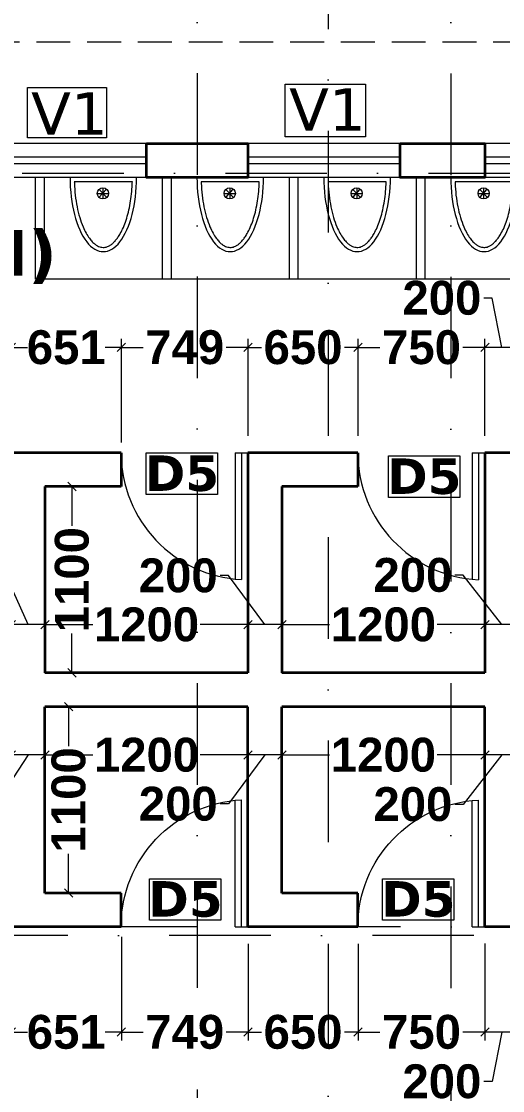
# Model space of a CAD drawing. Header units: millimetres. Extents: x -3092155 to 4513934, y -12317808 to 1850003.
# Drawn here: x -389373 to -386529, y -5569303 to -5562990 of the extents above; entities that cross this region are included whole.
import ezdxf

# ---------------------------------------------------------------- set-up
doc = ezdxf.new("R2010")
doc.units = ezdxf.units.MM
doc.header["$LTSCALE"] = 2
doc.header["$MEASUREMENT"] = 0
doc.header["$PDMODE"] = 34
doc.header["$PDSIZE"] = 500
doc.linetypes.add('DASHDOT', pattern=[1, 0.5, -0.25, 0, -0.25])
doc.linetypes.add('DASHED2', pattern=[0.375, 0.25, -0.125])
for name, color, linetype, lineweight in [('D DIM', 250, 'Continuous', 9), ('D5', 10, 'Continuous', 5), ('DIM', 27, 'Continuous', 5), ('DOOR', 27, 'Continuous', 5), ('DUCT', 37, 'Continuous', 35), ('FIXTURE', 252, 'Continuous', 0), ('glass', 5, 'Continuous', 15), ('GRID', 251, 'DASHDOT', 5), ('SILL', 74, 'Continuous', 9), ('TEXT', 7, 'Continuous', 13), ('v1', 162, 'Continuous', 5), ('VENTI', 162, 'Continuous', 5), ('WAll', 250, 'Continuous', 35)]:
    doc.layers.add(name, color=color, linetype=linetype, lineweight=lineweight)
doc.layers.add('DOT', color=7, linetype='DASHED2', lineweight=0, true_color=0x89067c)
doc.styles.add('COLOUMNN DIM', font='ARIALNB.TTF', dxfattribs={"height": 550})
doc.styles.add('INNER DIM', font='ARIALNB.TTF', dxfattribs={"height": 250})
doc.styles.add('int dim', font='arialbd.ttf', dxfattribs={"height": 200})
doc.styles.add('style2', font='verdana.ttf')
doc.dimstyles.new('external final', dxfattribs={"dimscale": 0, "dimtxt": 250, "dimasz": 100, "dimexe": 50, "dimexo": 50, "dimgap": 50, "dimtad": 0, "dimdec": 0, "dimzin": 0, "dimdsep": 46, "dimtxsty": 'INNER DIM', "dimblk": 'ARCHTICK', "dimcen": 100, "dimdle": 50, "dimclrd": 256, "dimclre": 256, "dimclrt": 256, "dimadec": 0, "dimazin": 0, "dimtfac": 1, "dimtdec": 0, "dimtix": 1, "dimtmove": 1, "dimatfit": 3, "dimfxl": 50, "dimfxlon": 1, "dimtolj": 1, "dimtzin": 0, "dimlwd": -1, "dimlwe": -1, "dimarcsym": 1})
doc.dimstyles.new('lamon', dxfattribs={"dimtxt": 200, "dimasz": 50, "dimexe": 50, "dimexo": 100, "dimgap": 25, "dimtad": 0, "dimdec": 0, "dimzin": 3, "dimdsep": 46, "dimtxsty": 'int dim', "dimblk": 'OBLIQUE', "dimcen": 90, "dimclrd": 256, "dimclre": 256, "dimclrt": 256, "dimadec": 0, "dimazin": 0, "dimtfac": 1, "dimtdec": 0, "dimtofl": 0, "dimtmove": 1, "dimatfit": 3, "dimfxl": 1, "dimfrac": 1, "dimtolj": 1, "dimtzin": 0, "dimlwd": -1, "dimlwe": -1, "dimarcsym": 1})

# ---------------------------------------------------------------- blocks, each defined once
blk = doc.blocks.new('uri')
at = {"layer": 'FIXTURE', "ltscale": 100}
for p, q in [((1256537.1, -5187074), (1256537.1, -5186680.5)), ((1256512.1, -5187048.7), (1256512.1, -5186705.8)), ((1256476, -5186874.5), (1256410, -5186874.5)), ((1256466.9, -5186851.8), (1256419.1, -5186897.2)), ((1256419.4, -5186851.5), (1256468.8, -5186895.1)), ((1256443, -5186841.5), (1256443, -5186907.5))]:
    blk.add_line(p, q, dxfattribs=at)
blk.add_circle((1256443, -5186874.5), 33, dxfattribs=at)
blk.add_ellipse((1256537.1, -5186877.2), major_axis=(438.1, 0), ratio=0.449067, start_param=1.570796, end_param=4.712389, dxfattribs=at)
blk.add_open_spline([(1256512.1, -5186705.8), (1256509.5, -5186705.9), (1256506.8, -5186706), (1256480, -5186706.9), (1256456, -5186708.7), (1256409.1, -5186714), (1256386.2, -5186717.6), (1256342.2, -5186726.3), (1256321.1, -5186731.6), (1256281.3, -5186743.5), (1256262.7, -5186750.2), (1256232.3, -5186763.1), (1256219.9, -5186769.1), (1256197.3, -5186781.7), (1256187, -5186788.2), (1256170.4, -5186800.5), (1256163.6, -5186806.1), (1256151.8, -5186817.5), (1256146.7, -5186823.2), (1256138.9, -5186833.5), (1256135.9, -5186838.1), (1256130.9, -5186847.2), (1256129, -5186851.7), (1256126.1, -5186860.5), (1256125.1, -5186864.8), (1256124, -5186873.4), (1256123.9, -5186877.6), (1256124.5, -5186886.2), (1256125.2, -5186890.5), (1256127.6, -5186899.2), (1256129.3, -5186903.6), (1256133.7, -5186912.7), (1256136.4, -5186917.3), (1256142.9, -5186926.6), (1256146.7, -5186931.3), (1256155.4, -5186940.7), (1256160.4, -5186945.4), (1256171.3, -5186954.7), (1256177.4, -5186959.3), (1256190.5, -5186968.4), (1256197.6, -5186972.9), (1256216.5, -5186983.7), (1256228.9, -5186989.8), (1256255.6, -5187001.5), (1256270, -5187006.9), (1256300.3, -5187016.9), (1256316.3, -5187021.5), (1256349.6, -5187029.7), (1256366.9, -5187033.3), (1256402.5, -5187039.4), (1256420.8, -5187041.9), (1256458.1, -5187045.9), (1256477, -5187047.3), (1256501.4, -5187048.3), (1256506.8, -5187048.5), (1256512.1, -5187048.7)], degree=3, knots=[1.629393, 1.629393, 1.629393, 1.629393, 1.648181, 1.648181, 1.818462, 1.818462, 1.988743, 1.988743, 2.159025, 2.159025, 2.329306, 2.329306, 2.461629, 2.461629, 2.593951, 2.593951, 2.703241, 2.703241, 2.812532, 2.812532, 2.903056, 2.903056, 2.993581, 2.993581, 3.084106, 3.084106, 3.17463, 3.17463, 3.265155, 3.265155, 3.35568, 3.35568, 3.446205, 3.446205, 3.536729, 3.536729, 3.627254, 3.627254, 3.717779, 3.717779, 3.808303, 3.808303, 3.942921, 3.942921, 4.077539, 4.077539, 4.212157, 4.212157, 4.346775, 4.346775, 4.481393, 4.481393, 4.616011, 4.616011, 4.653792, 4.653792, 4.653792, 4.653792], dxfattribs=at)
blk = doc.blocks.new('A$C782B46B9')
at = {"layer": 'DOOR', "ltscale": 100}
for p, q in [((998.8, 100), (3.8, 100)), ((998.8, 100), (998.8, 0)), ((998.8, 50), (0, 50))]:
    blk.add_line(p, q, dxfattribs=at)
blk.add_arc((998.8, 0), 1000, 90, 177.13402, dxfattribs=at)
blk = doc.blocks.new('_ArchTick')
at = {"color": 0, "linetype": 'ByBlock', "const_width": 0.15}
blk.add_lwpolyline([(-0.5, -0.5), (0.5, 0.5)], dxfattribs=at)
blk = doc.blocks.new('*D267')
at = {"layer": 'D DIM', "ltscale": 100, "transparency": 16777216}
for p, q in [((-389533.5, -5562662.4), (-389533.5, -5562562.4)), ((-388633.5, -5562662.4), (-388633.5, -5562562.4)), ((-389583.5, -5562612.4), (-389360.9, -5562612.4)), ((-388583.5, -5562612.4), (-388806.1, -5562612.4))]:
    blk.add_line(p, q, dxfattribs=at)
at = {"layer": 'Defpoints', "color": 0, "lineweight": 50, "ltscale": 100, "transparency": 16777216}
for p in [(-388633.5, -5562612.4), (-389533.5, -5563711.2), (-388633.5, -5563711.2)]:
    blk.add_point(p, dxfattribs=at)
at = {"layer": 'D DIM', "ltscale": 100, "transparency": 16777216, "xscale": 100, "yscale": 100, "zscale": 100, "rotation": 180}
blk.add_blockref('_ArchTick', (-389533.5, -5562612.4), dxfattribs=at)
at = {"layer": 'D DIM', "ltscale": 100, "transparency": 16777216, "xscale": 100, "yscale": 100, "zscale": 100}
blk.add_blockref('_ArchTick', (-388633.5, -5562612.4), dxfattribs=at)
at = {"layer": 'D DIM', "ltscale": 100, "transparency": 16777216, "insert": (-389083.5, -5562612.4), "char_height": 250, "attachment_point": 5, "style": 'INNER DIM'}
blk.add_mtext('\\A1;900', dxfattribs=at)
blk = doc.blocks.new('*D268')
at = {"layer": 'D DIM', "ltscale": 100, "transparency": 16777216}
for p, q in [((-388633.5, -5562662.4), (-388633.5, -5562562.4)), ((-388033.5, -5562662.4), (-388033.5, -5562562.4)), ((-388633.5, -5562612.4), (-388609.4, -5562612.4)), ((-388033.5, -5562612.4), (-388057.6, -5562612.4))]:
    blk.add_line(p, q, dxfattribs=at)
at = {"layer": 'Defpoints', "color": 0, "lineweight": 50, "ltscale": 100, "transparency": 16777216}
for p in [(-388033.5, -5562612.4), (-388633.5, -5563711.2), (-388033.5, -5563711.2)]:
    blk.add_point(p, dxfattribs=at)
at = {"layer": 'D DIM', "ltscale": 100, "transparency": 16777216, "insert": (-388333.5, -5562612.4), "char_height": 250, "attachment_point": 5, "style": 'INNER DIM'}
blk.add_mtext('\\A1;600', dxfattribs=at)
blk = doc.blocks.new('*D269')
at = {"layer": 'D DIM', "ltscale": 100, "transparency": 16777216}
for p, q in [((-388033.5, -5562662.4), (-388033.5, -5562562.4)), ((-387133.5, -5562662.4), (-387133.5, -5562562.4)), ((-388083.5, -5562612.4), (-387860.9, -5562612.4)), ((-387083.5, -5562612.4), (-387306.1, -5562612.4))]:
    blk.add_line(p, q, dxfattribs=at)
at = {"layer": 'Defpoints', "color": 0, "lineweight": 50, "ltscale": 100, "transparency": 16777216}
for p in [(-387133.5, -5562612.4), (-388033.5, -5563711.2), (-387133.5, -5563711.2)]:
    blk.add_point(p, dxfattribs=at)
at = {"layer": 'D DIM', "ltscale": 100, "transparency": 16777216, "xscale": 100, "yscale": 100, "zscale": 100, "rotation": 180}
blk.add_blockref('_ArchTick', (-388033.5, -5562612.4), dxfattribs=at)
at = {"layer": 'D DIM', "ltscale": 100, "transparency": 16777216, "xscale": 100, "yscale": 100, "zscale": 100}
blk.add_blockref('_ArchTick', (-387133.5, -5562612.4), dxfattribs=at)
at = {"layer": 'D DIM', "ltscale": 100, "transparency": 16777216, "insert": (-387583.5, -5562612.4), "char_height": 250, "attachment_point": 5, "style": 'INNER DIM'}
blk.add_mtext('\\A1;900', dxfattribs=at)
blk = doc.blocks.new('*D270')
at = {"layer": 'D DIM', "ltscale": 100, "transparency": 16777216}
for p, q in [((-387133.5, -5562662.4), (-387133.5, -5562562.4)), ((-386633.5, -5562662.4), (-386633.5, -5562562.4)), ((-387133.5, -5562612.4), (-386633.5, -5562612.4))]:
    blk.add_line(p, q, dxfattribs=at)
at = {"layer": 'Defpoints', "color": 0, "lineweight": 50, "ltscale": 100, "transparency": 16777216}
for p in [(-386633.5, -5562612.4), (-387133.5, -5563711.2), (-386633.5, -5563711.2)]:
    blk.add_point(p, dxfattribs=at)
at = {"layer": 'D DIM', "ltscale": 100, "transparency": 16777216, "insert": (-386883.5, -5562612.4), "char_height": 250, "attachment_point": 5, "style": 'INNER DIM'}
blk.add_mtext('\\A1;500', dxfattribs=at)
blk = doc.blocks.new('*D271')
at = {"layer": 'D DIM', "ltscale": 100, "transparency": 16777216}
for p, q in [((-386633.5, -5562662.4), (-386633.5, -5562562.4)), ((-385733.5, -5562662.4), (-385733.5, -5562562.4)), ((-386683.5, -5562612.4), (-386460.9, -5562612.4)), ((-385683.5, -5562612.4), (-385906.1, -5562612.4))]:
    blk.add_line(p, q, dxfattribs=at)
at = {"layer": 'Defpoints', "color": 0, "lineweight": 50, "ltscale": 100, "transparency": 16777216}
for p in [(-385733.5, -5562612.4), (-386633.5, -5563711.2), (-385733.5, -5563711.2)]:
    blk.add_point(p, dxfattribs=at)
at = {"layer": 'D DIM', "ltscale": 100, "transparency": 16777216, "xscale": 100, "yscale": 100, "zscale": 100, "rotation": 180}
blk.add_blockref('_ArchTick', (-386633.5, -5562612.4), dxfattribs=at)
at = {"layer": 'D DIM', "ltscale": 100, "transparency": 16777216, "xscale": 100, "yscale": 100, "zscale": 100}
blk.add_blockref('_ArchTick', (-385733.5, -5562612.4), dxfattribs=at)
at = {"layer": 'D DIM', "ltscale": 100, "transparency": 16777216, "insert": (-386183.5, -5562612.4), "char_height": 250, "attachment_point": 5, "style": 'INNER DIM'}
blk.add_mtext('\\A1;900', dxfattribs=at)
blk = doc.blocks.new('_Oblique')
at = {"color": 0, "linetype": 'ByBlock', "lineweight": -2}
blk.add_line((-0.5, -0.5), (0.5, 0.5), dxfattribs=at)
blk = doc.blocks.new('*D664')
at = {"layer": 'Defpoints', "color": 0, "lineweight": 50, "ltscale": 100, "transparency": 16777216}
for p in [(-386633.5, -5564914.7), (-386633.5, -5565537.4), (-386433.5, -5565537.4)]:
    blk.add_point(p, dxfattribs=at)
at = {"layer": 'DIM', "ltscale": 100, "transparency": 16777216}
for p, q in [((-386590.4, -5564623), (-386640.4, -5564623)), ((-386533.5, -5564914.7), (-386590.4, -5564623)), ((-386633.5, -5565437.4), (-386633.5, -5564864.7)), ((-386433.5, -5565437.4), (-386433.5, -5564864.7)), ((-386433.5, -5564914.7), (-386633.5, -5564914.7))]:
    blk.add_line(p, q, dxfattribs=at)
at = {"layer": 'DIM', "ltscale": 100, "transparency": 16777216, "xscale": 50, "yscale": 50, "zscale": 50, "rotation": 180}
blk.add_blockref('_Oblique', (-386633.5, -5564914.7), dxfattribs=at)
at = {"layer": 'DIM', "ltscale": 100, "transparency": 16777216, "xscale": 50, "yscale": 50, "zscale": 50}
blk.add_blockref('_Oblique', (-386433.5, -5564914.7), dxfattribs=at)
at = {"layer": 'DIM', "ltscale": 100, "transparency": 16777216, "insert": (-386888.1, -5564623), "char_height": 200, "attachment_point": 5, "style": 'int dim'}
blk.add_mtext('\\A1;200', dxfattribs=at)
blk = doc.blocks.new('*D665')
at = {"layer": 'Defpoints', "color": 0, "lineweight": 50, "ltscale": 100, "transparency": 16777216}
for p in [(-387383.5, -5564914.7), (-387383.5, -5565536.2), (-386633.5, -5565537.4)]:
    blk.add_point(p, dxfattribs=at)
at = {"layer": 'DIM', "ltscale": 100, "transparency": 16777216}
for p, q in [((-387383.5, -5565436.2), (-387383.5, -5564864.7)), ((-386633.5, -5565437.4), (-386633.5, -5564864.7)), ((-387383.5, -5564914.7), (-387253.8, -5564914.7)), ((-386633.5, -5564914.7), (-386763.3, -5564914.7))]:
    blk.add_line(p, q, dxfattribs=at)
at = {"layer": 'DIM', "ltscale": 100, "transparency": 16777216, "xscale": 50, "yscale": 50, "zscale": 50, "rotation": 180}
blk.add_blockref('_Oblique', (-387383.5, -5564914.7), dxfattribs=at)
at = {"layer": 'DIM', "ltscale": 100, "transparency": 16777216, "xscale": 50, "yscale": 50, "zscale": 50}
blk.add_blockref('_Oblique', (-386633.5, -5564914.7), dxfattribs=at)
at = {"layer": 'DIM', "ltscale": 100, "transparency": 16777216, "insert": (-387008.5, -5564914.7), "char_height": 200, "attachment_point": 5, "style": 'int dim'}
blk.add_mtext('\\A1;750', dxfattribs=at)
blk = doc.blocks.new('*D666')
at = {"layer": 'Defpoints', "color": 0, "lineweight": 50, "ltscale": 100, "transparency": 16777216}
for p in [(-388033.5, -5564914.7), (-388033.5, -5565536.2), (-387383.5, -5565536.2)]:
    blk.add_point(p, dxfattribs=at)
at = {"layer": 'DIM', "ltscale": 100, "transparency": 16777216}
for p, q in [((-388033.5, -5565436.2), (-388033.5, -5564864.7)), ((-387383.5, -5565436.2), (-387383.5, -5564864.7)), ((-388033.5, -5564914.7), (-387953.8, -5564914.7)), ((-387383.5, -5564914.7), (-387463.3, -5564914.7))]:
    blk.add_line(p, q, dxfattribs=at)
at = {"layer": 'DIM', "ltscale": 100, "transparency": 16777216, "xscale": 50, "yscale": 50, "zscale": 50, "rotation": 180}
blk.add_blockref('_Oblique', (-388033.5, -5564914.7), dxfattribs=at)
at = {"layer": 'DIM', "ltscale": 100, "transparency": 16777216, "xscale": 50, "yscale": 50, "zscale": 50}
blk.add_blockref('_Oblique', (-387383.5, -5564914.7), dxfattribs=at)
at = {"layer": 'DIM', "ltscale": 100, "transparency": 16777216, "insert": (-387708.5, -5564914.7), "char_height": 200, "attachment_point": 5, "style": 'int dim'}
blk.add_mtext('\\A1;650', dxfattribs=at)
blk = doc.blocks.new('*D667')
at = {"layer": 'Defpoints', "color": 0, "lineweight": 50, "ltscale": 100, "transparency": 16777216}
for p in [(-388782.4, -5564914.7), (-388033.5, -5565536.2), (-388782.4, -5565577)]:
    blk.add_point(p, dxfattribs=at)
at = {"layer": 'DIM', "ltscale": 100, "transparency": 16777216}
for p, q in [((-388782.4, -5565477), (-388782.4, -5564864.7)), ((-388033.5, -5565436.2), (-388033.5, -5564864.7)), ((-388782.4, -5564914.7), (-388653.6, -5564914.7)), ((-388033.5, -5564914.7), (-388162.3, -5564914.7))]:
    blk.add_line(p, q, dxfattribs=at)
at = {"layer": 'DIM', "ltscale": 100, "transparency": 16777216, "xscale": 50, "yscale": 50, "zscale": 50, "rotation": 180}
blk.add_blockref('_Oblique', (-388782.4, -5564914.7), dxfattribs=at)
at = {"layer": 'DIM', "ltscale": 100, "transparency": 16777216, "xscale": 50, "yscale": 50, "zscale": 50}
blk.add_blockref('_Oblique', (-388033.5, -5564914.7), dxfattribs=at)
at = {"layer": 'DIM', "ltscale": 100, "transparency": 16777216, "insert": (-388408, -5564914.7), "char_height": 200, "attachment_point": 5, "style": 'int dim'}
blk.add_mtext('\\A1;749', dxfattribs=at)
blk = doc.blocks.new('*D668')
at = {"layer": 'Defpoints', "color": 0, "lineweight": 50, "ltscale": 100, "transparency": 16777216}
for p in [(-389433.5, -5564914.7), (-389433.5, -5565536.2), (-388782.4, -5565577)]:
    blk.add_point(p, dxfattribs=at)
at = {"layer": 'DIM', "ltscale": 100, "transparency": 16777216}
for p, q in [((-389433.5, -5565436.2), (-389433.5, -5564864.7)), ((-388782.4, -5565477), (-388782.4, -5564864.7)), ((-389433.5, -5564914.7), (-389337.4, -5564914.7)), ((-388782.4, -5564914.7), (-388878.5, -5564914.7))]:
    blk.add_line(p, q, dxfattribs=at)
at = {"layer": 'DIM', "ltscale": 100, "transparency": 16777216, "xscale": 50, "yscale": 50, "zscale": 50, "rotation": 180}
blk.add_blockref('_Oblique', (-389433.5, -5564914.7), dxfattribs=at)
at = {"layer": 'DIM', "ltscale": 100, "transparency": 16777216, "xscale": 50, "yscale": 50, "zscale": 50}
blk.add_blockref('_Oblique', (-388782.4, -5564914.7), dxfattribs=at)
at = {"layer": 'DIM', "ltscale": 100, "transparency": 16777216, "insert": (-389108, -5564914.7), "char_height": 200, "attachment_point": 5, "style": 'int dim'}
blk.add_mtext('\\A1;651', dxfattribs=at)
blk = doc.blocks.new('*D677')
at = {"layer": 'Defpoints', "color": 0, "lineweight": 50, "ltscale": 100, "transparency": 16777216}
for p in [(-386633.5, -5566551.1), (-386633.5, -5566836.2), (-386433.5, -5566836.2)]:
    blk.add_point(p, dxfattribs=at)
at = {"layer": 'DIM', "ltscale": 100, "transparency": 16777216}
for p, q in [((-386761.8, -5566259.3), (-386811.8, -5566259.3)), ((-386533.5, -5566551.1), (-386761.8, -5566259.3)), ((-386633.5, -5566736.2), (-386633.5, -5566501.1)), ((-386433.5, -5566736.2), (-386433.5, -5566501.1)), ((-386433.5, -5566551.1), (-386633.5, -5566551.1))]:
    blk.add_line(p, q, dxfattribs=at)
at = {"layer": 'DIM', "ltscale": 100, "transparency": 16777216, "xscale": 50, "yscale": 50, "zscale": 50, "rotation": 180}
blk.add_blockref('_Oblique', (-386633.5, -5566551.1), dxfattribs=at)
at = {"layer": 'DIM', "ltscale": 100, "transparency": 16777216, "xscale": 50, "yscale": 50, "zscale": 50}
blk.add_blockref('_Oblique', (-386433.5, -5566551.1), dxfattribs=at)
at = {"layer": 'DIM', "ltscale": 100, "transparency": 16777216, "insert": (-387059.5, -5566259.3), "char_height": 200, "attachment_point": 5, "style": 'int dim'}
blk.add_mtext('\\A1;200', dxfattribs=at)
blk = doc.blocks.new('*D678')
at = {"layer": 'Defpoints', "color": 0, "lineweight": 50, "ltscale": 100, "transparency": 16777216}
for p in [(-387833.5, -5566551.1), (-387833.5, -5566836.2), (-386633.5, -5566836.2)]:
    blk.add_point(p, dxfattribs=at)
at = {"layer": 'DIM', "ltscale": 100, "transparency": 16777216}
for p, q in [((-387833.5, -5566736.2), (-387833.5, -5566501.1)), ((-386633.5, -5566736.2), (-386633.5, -5566501.1)), ((-387833.5, -5566551.1), (-387551.4, -5566551.1)), ((-386633.5, -5566551.1), (-386915.7, -5566551.1))]:
    blk.add_line(p, q, dxfattribs=at)
at = {"layer": 'DIM', "ltscale": 100, "transparency": 16777216, "xscale": 50, "yscale": 50, "zscale": 50, "rotation": 180}
blk.add_blockref('_Oblique', (-387833.5, -5566551.1), dxfattribs=at)
at = {"layer": 'DIM', "ltscale": 100, "transparency": 16777216, "xscale": 50, "yscale": 50, "zscale": 50}
blk.add_blockref('_Oblique', (-386633.5, -5566551.1), dxfattribs=at)
at = {"layer": 'DIM', "ltscale": 100, "transparency": 16777216, "insert": (-387233.5, -5566551.1), "char_height": 200, "attachment_point": 5, "style": 'int dim'}
blk.add_mtext('\\A1;1200', dxfattribs=at)
blk = doc.blocks.new('*D679')
at = {"layer": 'Defpoints', "color": 0, "lineweight": 50, "ltscale": 100, "transparency": 16777216}
for p in [(-388033.5, -5566551.1), (-388033.5, -5566836.2), (-387833.5, -5566836.2)]:
    blk.add_point(p, dxfattribs=at)
at = {"layer": 'DIM', "ltscale": 100, "transparency": 16777216}
for p, q in [((-388148.4, -5566261.8), (-388198.4, -5566261.8)), ((-387933.5, -5566551.1), (-388148.4, -5566261.8)), ((-388033.5, -5566736.2), (-388033.5, -5566501.1)), ((-387833.5, -5566736.2), (-387833.5, -5566501.1)), ((-387833.5, -5566551.1), (-388033.5, -5566551.1))]:
    blk.add_line(p, q, dxfattribs=at)
at = {"layer": 'DIM', "ltscale": 100, "transparency": 16777216, "xscale": 50, "yscale": 50, "zscale": 50, "rotation": 180}
blk.add_blockref('_Oblique', (-388033.5, -5566551.1), dxfattribs=at)
at = {"layer": 'DIM', "ltscale": 100, "transparency": 16777216, "xscale": 50, "yscale": 50, "zscale": 50}
blk.add_blockref('_Oblique', (-387833.5, -5566551.1), dxfattribs=at)
at = {"layer": 'DIM', "ltscale": 100, "transparency": 16777216, "insert": (-388446.1, -5566261.8), "char_height": 200, "attachment_point": 5, "style": 'int dim'}
blk.add_mtext('\\A1;200', dxfattribs=at)
blk = doc.blocks.new('*D680')
at = {"layer": 'Defpoints', "color": 0, "lineweight": 50, "ltscale": 100, "transparency": 16777216}
for p in [(-389233.5, -5566551.1), (-389233.5, -5566836.2), (-388033.5, -5566836.2)]:
    blk.add_point(p, dxfattribs=at)
at = {"layer": 'DIM', "ltscale": 100, "transparency": 16777216}
for p, q in [((-389233.5, -5566736.2), (-389233.5, -5566501.1)), ((-388033.5, -5566736.2), (-388033.5, -5566501.1)), ((-389233.5, -5566551.1), (-388951.4, -5566551.1)), ((-388033.5, -5566551.1), (-388315.7, -5566551.1))]:
    blk.add_line(p, q, dxfattribs=at)
at = {"layer": 'DIM', "ltscale": 100, "transparency": 16777216, "xscale": 50, "yscale": 50, "zscale": 50, "rotation": 180}
blk.add_blockref('_Oblique', (-389233.5, -5566551.1), dxfattribs=at)
at = {"layer": 'DIM', "ltscale": 100, "transparency": 16777216, "xscale": 50, "yscale": 50, "zscale": 50}
blk.add_blockref('_Oblique', (-388033.5, -5566551.1), dxfattribs=at)
at = {"layer": 'DIM', "ltscale": 100, "transparency": 16777216, "insert": (-388633.5, -5566551.1), "char_height": 200, "attachment_point": 5, "style": 'int dim'}
blk.add_mtext('\\A1;1200', dxfattribs=at)
blk = doc.blocks.new('*D681')
at = {"layer": 'Defpoints', "color": 0, "lineweight": 50, "ltscale": 100, "transparency": 16777216}
for p in [(-389433.5, -5566551.1), (-389433.5, -5566836.2), (-389233.5, -5566836.2)]:
    blk.add_point(p, dxfattribs=at)
at = {"layer": 'DIM', "ltscale": 100, "transparency": 16777216}
for p, q in [((-389480.3, -5566222.6), (-389530.3, -5566222.6)), ((-389333.5, -5566551.1), (-389480.3, -5566222.6)), ((-389433.5, -5566736.2), (-389433.5, -5566501.1)), ((-389233.5, -5566736.2), (-389233.5, -5566501.1)), ((-389233.5, -5566551.1), (-389433.5, -5566551.1))]:
    blk.add_line(p, q, dxfattribs=at)
at = {"layer": 'DIM', "ltscale": 100, "transparency": 16777216, "xscale": 50, "yscale": 50, "zscale": 50, "rotation": 180}
blk.add_blockref('_Oblique', (-389433.5, -5566551.1), dxfattribs=at)
at = {"layer": 'DIM', "ltscale": 100, "transparency": 16777216, "xscale": 50, "yscale": 50, "zscale": 50}
blk.add_blockref('_Oblique', (-389233.5, -5566551.1), dxfattribs=at)
at = {"layer": 'DIM', "ltscale": 100, "transparency": 16777216, "insert": (-389778, -5566222.6), "char_height": 200, "attachment_point": 5, "style": 'int dim'}
blk.add_mtext('\\A1;200', dxfattribs=at)
blk = doc.blocks.new('*D696')
at = {"layer": 'Defpoints', "color": 0, "lineweight": 50, "ltscale": 100, "transparency": 16777216}
for p in [(-386633.5, -5568334.5), (-386433.5, -5568334.5), (-386633.5, -5568957.1)]:
    blk.add_point(p, dxfattribs=at)
at = {"layer": 'DIM', "ltscale": 100, "transparency": 16777216}
for p, q in [((-386633.5, -5568434.5), (-386633.5, -5569007.1)), ((-386433.5, -5568434.5), (-386433.5, -5569007.1)), ((-386433.5, -5568957.1), (-386633.5, -5568957.1)), ((-386533.5, -5568957.1), (-386590.4, -5569248.9)), ((-386590.4, -5569248.9), (-386640.4, -5569248.9))]:
    blk.add_line(p, q, dxfattribs=at)
at = {"layer": 'DIM', "ltscale": 100, "transparency": 16777216, "xscale": 50, "yscale": 50, "zscale": 50}
for p, rotation in [((-386633.5, -5568957.1), 180.0000006403302), ((-386433.5, -5568957.1), 6.403302688e-07)]:
    blk.add_blockref('_Oblique', p, dxfattribs=dict(at, rotation=rotation))
at = {"layer": 'DIM', "ltscale": 100, "transparency": 16777216, "insert": (-386888.1, -5569248.9), "char_height": 200, "attachment_point": 5, "rotation": 0, "style": 'int dim'}
blk.add_mtext('\\A1;200', dxfattribs=at)
blk = doc.blocks.new('*D697')
at = {"layer": 'Defpoints', "color": 0, "lineweight": 50, "ltscale": 100, "transparency": 16777216}
for p in [(-387383.5, -5568335.7), (-386633.5, -5568334.5), (-387383.5, -5568957.1)]:
    blk.add_point(p, dxfattribs=at)
at = {"layer": 'DIM', "ltscale": 100, "transparency": 16777216}
for p, q in [((-387383.5, -5568435.7), (-387383.5, -5569007.1)), ((-386633.5, -5568434.5), (-386633.5, -5569007.1)), ((-387383.5, -5568957.1), (-387253.8, -5568957.1)), ((-386633.5, -5568957.1), (-386763.3, -5568957.1))]:
    blk.add_line(p, q, dxfattribs=at)
at = {"layer": 'DIM', "ltscale": 100, "transparency": 16777216, "xscale": 50, "yscale": 50, "zscale": 50}
for p, rotation in [((-387383.5, -5568957.1), 180.0000006403302), ((-386633.5, -5568957.1), 6.403302688e-07)]:
    blk.add_blockref('_Oblique', p, dxfattribs=dict(at, rotation=rotation))
at = {"layer": 'DIM', "ltscale": 100, "transparency": 16777216, "insert": (-387008.5, -5568957.1), "char_height": 200, "attachment_point": 5, "rotation": 0, "style": 'int dim'}
blk.add_mtext('\\A1;750', dxfattribs=at)
blk = doc.blocks.new('*D698')
at = {"layer": 'Defpoints', "color": 0, "lineweight": 50, "ltscale": 100, "transparency": 16777216}
for p in [(-388033.5, -5568335.7), (-387383.5, -5568335.7), (-388033.5, -5568957.1)]:
    blk.add_point(p, dxfattribs=at)
at = {"layer": 'DIM', "ltscale": 100, "transparency": 16777216}
for p, q in [((-388033.5, -5568435.7), (-388033.5, -5569007.1)), ((-387383.5, -5568435.7), (-387383.5, -5569007.1)), ((-388033.5, -5568957.1), (-387953.8, -5568957.1)), ((-387383.5, -5568957.1), (-387463.3, -5568957.1))]:
    blk.add_line(p, q, dxfattribs=at)
at = {"layer": 'DIM', "ltscale": 100, "transparency": 16777216, "xscale": 50, "yscale": 50, "zscale": 50}
for p, rotation in [((-388033.5, -5568957.1), 180.0000006403302), ((-387383.5, -5568957.1), 6.403302688e-07)]:
    blk.add_blockref('_Oblique', p, dxfattribs=dict(at, rotation=rotation))
at = {"layer": 'DIM', "ltscale": 100, "transparency": 16777216, "insert": (-387708.5, -5568957.1), "char_height": 200, "attachment_point": 5, "rotation": 0, "style": 'int dim'}
blk.add_mtext('\\A1;650', dxfattribs=at)
blk = doc.blocks.new('*D699')
at = {"layer": 'Defpoints', "color": 0, "lineweight": 50, "ltscale": 100, "transparency": 16777216}
for p in [(-388782.4, -5568294.8), (-388033.5, -5568335.7), (-388782.4, -5568957.1)]:
    blk.add_point(p, dxfattribs=at)
at = {"layer": 'DIM', "ltscale": 100, "transparency": 16777216}
for p, q in [((-388782.4, -5568394.8), (-388782.4, -5569007.1)), ((-388033.5, -5568435.7), (-388033.5, -5569007.1)), ((-388782.4, -5568957.1), (-388653.6, -5568957.1)), ((-388033.5, -5568957.1), (-388162.3, -5568957.1))]:
    blk.add_line(p, q, dxfattribs=at)
at = {"layer": 'DIM', "ltscale": 100, "transparency": 16777216, "xscale": 50, "yscale": 50, "zscale": 50}
for p, rotation in [((-388782.4, -5568957.1), 180.0000006403302), ((-388033.5, -5568957.1), 6.403302688e-07)]:
    blk.add_blockref('_Oblique', p, dxfattribs=dict(at, rotation=rotation))
at = {"layer": 'DIM', "ltscale": 100, "transparency": 16777216, "insert": (-388408, -5568957.1), "char_height": 200, "attachment_point": 5, "rotation": 0, "style": 'int dim'}
blk.add_mtext('\\A1;749', dxfattribs=at)
blk = doc.blocks.new('*D700')
at = {"layer": 'Defpoints', "color": 0, "lineweight": 50, "ltscale": 100, "transparency": 16777216}
for p in [(-388782.4, -5568294.8), (-389433.5, -5568335.7), (-389433.5, -5568957.1)]:
    blk.add_point(p, dxfattribs=at)
at = {"layer": 'DIM', "ltscale": 100, "transparency": 16777216}
for p, q in [((-389433.5, -5568435.7), (-389433.5, -5569007.1)), ((-388782.4, -5568394.8), (-388782.4, -5569007.1)), ((-389433.5, -5568957.1), (-389337.4, -5568957.1)), ((-388782.4, -5568957.1), (-388878.5, -5568957.1))]:
    blk.add_line(p, q, dxfattribs=at)
at = {"layer": 'DIM', "ltscale": 100, "transparency": 16777216, "xscale": 50, "yscale": 50, "zscale": 50}
for p, rotation in [((-389433.5, -5568957.1), 180.0000006403302), ((-388782.4, -5568957.1), 6.403302688e-07)]:
    blk.add_blockref('_Oblique', p, dxfattribs=dict(at, rotation=rotation))
at = {"layer": 'DIM', "ltscale": 100, "transparency": 16777216, "insert": (-389108, -5568957.1), "char_height": 200, "attachment_point": 5, "rotation": 0, "style": 'int dim'}
blk.add_mtext('\\A1;651', dxfattribs=at)
blk = doc.blocks.new('*D707')
at = {"layer": 'Defpoints', "color": 0, "lineweight": 50, "ltscale": 100, "transparency": 16777216}
for p in [(-386633.5, -5567035.7), (-386433.5, -5567035.7), (-386633.5, -5567320.8)]:
    blk.add_point(p, dxfattribs=at)
at = {"layer": 'DIM', "ltscale": 100, "transparency": 16777216}
for p, q in [((-386633.5, -5567135.7), (-386633.5, -5567370.8)), ((-386433.5, -5567135.7), (-386433.5, -5567370.8)), ((-386533.5, -5567320.8), (-386761.8, -5567612.5)), ((-386433.5, -5567320.8), (-386633.5, -5567320.8)), ((-386761.8, -5567612.5), (-386811.8, -5567612.5))]:
    blk.add_line(p, q, dxfattribs=at)
at = {"layer": 'DIM', "ltscale": 100, "transparency": 16777216, "xscale": 50, "yscale": 50, "zscale": 50}
for p, rotation in [((-386633.5, -5567320.8), 180.0000006403302), ((-386433.5, -5567320.8), 6.403302688e-07)]:
    blk.add_blockref('_Oblique', p, dxfattribs=dict(at, rotation=rotation))
at = {"layer": 'DIM', "ltscale": 100, "transparency": 16777216, "insert": (-387059.5, -5567612.5), "char_height": 200, "attachment_point": 5, "rotation": 0, "style": 'int dim'}
blk.add_mtext('\\A1;200', dxfattribs=at)
blk = doc.blocks.new('*D708')
at = {"layer": 'Defpoints', "color": 0, "lineweight": 50, "ltscale": 100, "transparency": 16777216}
for p in [(-387833.5, -5567035.7), (-386633.5, -5567035.7), (-387833.5, -5567320.8)]:
    blk.add_point(p, dxfattribs=at)
at = {"layer": 'DIM', "ltscale": 100, "transparency": 16777216}
for p, q in [((-387833.5, -5567135.7), (-387833.5, -5567370.8)), ((-386633.5, -5567135.7), (-386633.5, -5567370.8)), ((-387833.5, -5567320.8), (-387551.4, -5567320.8)), ((-386633.5, -5567320.8), (-386915.7, -5567320.8))]:
    blk.add_line(p, q, dxfattribs=at)
at = {"layer": 'DIM', "ltscale": 100, "transparency": 16777216, "xscale": 50, "yscale": 50, "zscale": 50}
for p, rotation in [((-387833.5, -5567320.8), 180.0000006403302), ((-386633.5, -5567320.8), 6.403302688e-07)]:
    blk.add_blockref('_Oblique', p, dxfattribs=dict(at, rotation=rotation))
at = {"layer": 'DIM', "ltscale": 100, "transparency": 16777216, "insert": (-387233.5, -5567320.8), "char_height": 200, "attachment_point": 5, "rotation": 0, "style": 'int dim'}
blk.add_mtext('\\A1;1200', dxfattribs=at)
blk = doc.blocks.new('*D709')
at = {"layer": 'Defpoints', "color": 0, "lineweight": 50, "ltscale": 100, "transparency": 16777216}
for p in [(-388033.5, -5567035.7), (-387833.5, -5567035.7), (-388033.5, -5567320.8)]:
    blk.add_point(p, dxfattribs=at)
at = {"layer": 'DIM', "ltscale": 100, "transparency": 16777216}
for p, q in [((-388033.5, -5567135.7), (-388033.5, -5567370.8)), ((-387833.5, -5567135.7), (-387833.5, -5567370.8)), ((-387933.5, -5567320.8), (-388148.4, -5567610.1)), ((-387833.5, -5567320.8), (-388033.5, -5567320.8)), ((-388148.4, -5567610.1), (-388198.4, -5567610.1))]:
    blk.add_line(p, q, dxfattribs=at)
at = {"layer": 'DIM', "ltscale": 100, "transparency": 16777216, "xscale": 50, "yscale": 50, "zscale": 50}
for p, rotation in [((-388033.5, -5567320.8), 180.0000006403302), ((-387833.5, -5567320.8), 6.403302688e-07)]:
    blk.add_blockref('_Oblique', p, dxfattribs=dict(at, rotation=rotation))
at = {"layer": 'DIM', "ltscale": 100, "transparency": 16777216, "insert": (-388446.1, -5567610.1), "char_height": 200, "attachment_point": 5, "rotation": 0, "style": 'int dim'}
blk.add_mtext('\\A1;200', dxfattribs=at)
blk = doc.blocks.new('*D710')
at = {"layer": 'Defpoints', "color": 0, "lineweight": 50, "ltscale": 100, "transparency": 16777216}
for p in [(-389233.5, -5567035.7), (-388033.5, -5567035.7), (-389233.5, -5567320.8)]:
    blk.add_point(p, dxfattribs=at)
at = {"layer": 'DIM', "ltscale": 100, "transparency": 16777216}
for p, q in [((-389233.5, -5567135.7), (-389233.5, -5567370.8)), ((-388033.5, -5567135.7), (-388033.5, -5567370.8)), ((-389233.5, -5567320.8), (-388951.4, -5567320.8)), ((-388033.5, -5567320.8), (-388315.7, -5567320.8))]:
    blk.add_line(p, q, dxfattribs=at)
at = {"layer": 'DIM', "ltscale": 100, "transparency": 16777216, "xscale": 50, "yscale": 50, "zscale": 50}
for p, rotation in [((-389233.5, -5567320.8), 180.0000006403302), ((-388033.5, -5567320.8), 6.403302688e-07)]:
    blk.add_blockref('_Oblique', p, dxfattribs=dict(at, rotation=rotation))
at = {"layer": 'DIM', "ltscale": 100, "transparency": 16777216, "insert": (-388633.5, -5567320.8), "char_height": 200, "attachment_point": 5, "rotation": 0, "style": 'int dim'}
blk.add_mtext('\\A1;1200', dxfattribs=at)
blk = doc.blocks.new('*D711')
at = {"layer": 'Defpoints', "color": 0, "lineweight": 50, "ltscale": 100, "transparency": 16777216}
for p in [(-389433.5, -5567035.7), (-389233.5, -5567035.7), (-389433.5, -5567320.8)]:
    blk.add_point(p, dxfattribs=at)
at = {"layer": 'DIM', "ltscale": 100, "transparency": 16777216}
for p, q in [((-389433.5, -5567135.7), (-389433.5, -5567370.8)), ((-389233.5, -5567135.7), (-389233.5, -5567370.8)), ((-389333.5, -5567320.8), (-389480.3, -5567547.1)), ((-389233.5, -5567320.8), (-389433.5, -5567320.8)), ((-389480.3, -5567547.1), (-389530.3, -5567547.1))]:
    blk.add_line(p, q, dxfattribs=at)
at = {"layer": 'DIM', "ltscale": 100, "transparency": 16777216, "xscale": 50, "yscale": 50, "zscale": 50}
for p, rotation in [((-389433.5, -5567320.8), 180.0000006403302), ((-389233.5, -5567320.8), 6.403302688e-07)]:
    blk.add_blockref('_Oblique', p, dxfattribs=dict(at, rotation=rotation))
at = {"layer": 'DIM', "ltscale": 100, "transparency": 16777216, "insert": (-389778, -5567547.1), "char_height": 200, "attachment_point": 5, "rotation": 0, "style": 'int dim'}
blk.add_mtext('\\A1;200', dxfattribs=at)
blk = doc.blocks.new('*D717')
at = {"layer": 'Defpoints', "color": 0, "lineweight": 50, "ltscale": 100, "transparency": 16777216}
for p in [(-389233.5, -5567036.2), (-389093.9, -5567036.2), (-389233.5, -5568136.2)]:
    blk.add_point(p, dxfattribs=at)
at = {"layer": 'DIM', "ltscale": 100, "transparency": 16777216}
for p, q in [((-389133.5, -5567036.2), (-389043.9, -5567036.2)), ((-389093.9, -5567036.2), (-389093.9, -5567268.4)), ((-389093.9, -5568136.2), (-389093.9, -5567904)), ((-389133.5, -5568136.2), (-389043.9, -5568136.2))]:
    blk.add_line(p, q, dxfattribs=at)
at = {"layer": 'DIM', "ltscale": 100, "transparency": 16777216, "xscale": 50, "yscale": 50, "zscale": 50}
for p, rotation in [((-389093.9, -5567036.2), 90), ((-389093.9, -5568136.2), 270)]:
    blk.add_blockref('_Oblique', p, dxfattribs=dict(at, rotation=rotation))
at = {"layer": 'DIM', "ltscale": 100, "transparency": 16777216, "insert": (-389093.9, -5567586.2), "char_height": 200, "attachment_point": 5, "rotation": 90, "style": 'int dim'}
blk.add_mtext('\\A1;1100', dxfattribs=at)
blk = doc.blocks.new('*D718')
at = {"layer": 'Defpoints', "color": 0, "lineweight": 50, "ltscale": 100, "transparency": 16777216}
for p in [(-389233.5, -5565736.2), (-389233.5, -5566836.2), (-389074, -5566836.2)]:
    blk.add_point(p, dxfattribs=at)
at = {"layer": 'DIM', "ltscale": 100, "transparency": 16777216}
for p, q in [((-389133.5, -5565736.2), (-389024, -5565736.2)), ((-389074, -5565736.2), (-389074, -5565968.4)), ((-389074, -5566836.2), (-389074, -5566604)), ((-389133.5, -5566836.2), (-389024, -5566836.2))]:
    blk.add_line(p, q, dxfattribs=at)
at = {"layer": 'DIM', "ltscale": 100, "transparency": 16777216, "xscale": 50, "yscale": 50, "zscale": 50}
for p, rotation in [((-389074, -5565736.2), 90), ((-389074, -5566836.2), 270)]:
    blk.add_blockref('_Oblique', p, dxfattribs=dict(at, rotation=rotation))
at = {"layer": 'DIM', "ltscale": 100, "transparency": 16777216, "insert": (-389074, -5566286.2), "char_height": 200, "attachment_point": 5, "rotation": 90, "style": 'int dim'}
blk.add_mtext('\\A1;1100', dxfattribs=at)
blk = doc.blocks.new('*D1043')
at = {"layer": 'D DIM', "ltscale": 100, "transparency": 16777216}
for p, q in [((-371354.6, -5563886.2), (-371254.6, -5563886.2)), ((-371304.6, -5563836.2), (-371304.6, -5565380.5)), ((-371304.6, -5568385.5), (-371304.6, -5566841.2)), ((-371254.6, -5568335.5), (-371354.6, -5568335.5))]:
    blk.add_line(p, q, dxfattribs=at)
at = {"layer": 'Defpoints', "color": 0, "lineweight": 50, "ltscale": 100, "transparency": 16777216}
for p in [(-456692.5, -5563886.2), (-371304.6, -5563886.2), (-369359.9, -5568335.5)]:
    blk.add_point(p, dxfattribs=at)
at = {"layer": 'D DIM', "ltscale": 100, "transparency": 16777216, "xscale": 100, "yscale": 100, "zscale": 100}
for p, rotation in [((-371304.6, -5563886.2), 90), ((-371304.6, -5568335.5), 270)]:
    blk.add_blockref('_ArchTick', p, dxfattribs=dict(at, rotation=rotation))
at = {"layer": 'D DIM', "ltscale": 100, "transparency": 16777216, "insert": (-371304.6, -5566110.8), "char_height": 550, "attachment_point": 5, "rotation": 90, "style": 'COLOUMNN DIM'}
blk.add_mtext('\\A1;4449', dxfattribs=at)

msp = doc.modelspace()

# ---------------------------------------------------------------- linework, layer by layer
at = {"layer": 'D5', "ltscale": 0.1}
for points in [[(-388636.3, -5565537.9), (-388214.9, -5565537.9), (-388214.9, -5565783), (-388636.3, -5565783)], [(-387204, -5565555.8), (-386782.6, -5565555.8), (-386782.6, -5565800.8), (-387204, -5565800.8)], [(-388615.7, -5568051.6), (-388194.3, -5568051.6), (-388194.3, -5568296.7), (-388615.7, -5568296.7)], [(-387239.5, -5568051.6), (-386818, -5568051.6), (-386818, -5568296.7), (-387239.5, -5568296.7)]]:
    msp.add_lwpolyline(points, close=True, dxfattribs=at)
at = {"layer": 'DOT', "ltscale": 400}
msp.add_line((-383684.3, -5563111.9), (-392759.3, -5563111.9), dxfattribs=at)
at = {"layer": 'DUCT', "ltscale": 100}
for points in [[(-388633.9, -5563711.2), (-388033.9, -5563711.2), (-388033.9, -5563911.2), (-388633.9, -5563911.2)], [(-387133.9, -5563711.2), (-386633.9, -5563711.2), (-386633.9, -5563911.2), (-387133.9, -5563911.2)]]:
    msp.add_lwpolyline(points, close=True, dxfattribs=at)
at = {"layer": 'FIXTURE', "ltscale": 100}
msp.add_line((-386238.9, -5564511.2), (-389288.9, -5564511.2), dxfattribs=at)
for points in [[(-389238.9, -5563911.2), (-389238.9, -5564511.2), (-389288.9, -5564511.2), (-389288.9, -5563911.2)], [(-388488.9, -5563911.2), (-388488.9, -5564511.2), (-388538.9, -5564511.2), (-388538.9, -5563911.2)], [(-387738.9, -5563911.2), (-387738.9, -5564511.2), (-387788.9, -5564511.2), (-387788.9, -5563911.2)], [(-386988.9, -5563911.2), (-386988.9, -5564511.2), (-387038.9, -5564511.2), (-387038.9, -5563911.2)]]:
    msp.add_lwpolyline(points, dxfattribs=at)
at = {"layer": 'glass', "ltscale": 100}
for p, q in [((-388633.9, -5563791.2), (-389533.9, -5563791.2)), ((-388633.9, -5563831.2), (-389533.9, -5563831.2)), ((-387133.9, -5563791.2), (-388033.9, -5563791.2)), ((-387133.9, -5563831.2), (-388033.9, -5563831.2)), ((-385733.9, -5563791.2), (-386633.9, -5563791.2)), ((-385733.9, -5563831.2), (-386633.9, -5563831.2))]:
    msp.add_line(p, q, dxfattribs=at)
at = {"layer": 'GRID', "color": 5, "ltscale": 600}
for p, q in [((-387559.4, -5497630.3), (-387559.4, -5586432.3)), ((-388333.9, -5498490.8), (-388333.9, -5585574.1)), ((-386834.4, -5498491.7), (-386834.4, -5585573.1))]:
    msp.add_line(p, q, dxfattribs=at)
at = {"layer": 'GRID', "color": 6, "ltscale": 600}
for p, q in [((-460173.8, -5563886.2), (-367334.4, -5563886.2)), ((-367931.8, -5568335.5), (-458428.7, -5568335.5)), ((-365097, -5568386.2), (-461068.2, -5568386.2))]:
    msp.add_line(p, q, dxfattribs=at)
at = {"layer": 'SILL', "ltscale": 100}
for p, q in [((-388633.9, -5563711.2), (-389533.9, -5563711.2)), ((-387133.9, -5563711.2), (-388033.9, -5563711.2)), ((-385733.9, -5563711.2), (-386633.9, -5563711.2)), ((-388633.9, -5563911.2), (-389533.9, -5563911.2)), ((-387133.9, -5563911.2), (-388033.9, -5563911.2)), ((-385733.9, -5563911.2), (-386633.9, -5563911.2))]:
    msp.add_line(p, q, dxfattribs=at)
at = {"layer": 'VENTI', "ltscale": 100}
for points in [[(-389337.9, -5563381), (-388869.6, -5563381), (-388869.6, -5563677.8), (-389337.9, -5563677.8)], [(-387813.3, -5563359.9), (-387340, -5563359.9), (-387340, -5563671.8), (-387813.3, -5563671.8)]]:
    msp.add_lwpolyline(points, close=True, dxfattribs=at)
at = {"layer": 'WAll', "ltscale": 100}
for p, q in [((-388784.3, -5565536.2), (-389434.3, -5565536.2)), ((-388784.3, -5565536.2), (-388784.3, -5565736.2)), ((-387384.3, -5565536.2), (-388034.3, -5565536.2)), ((-388034.3, -5565536.2), (-388034.3, -5566836.2)), ((-387384.3, -5565536.2), (-387384.3, -5565736.2)), ((-386434.3, -5565536.2), (-386634.3, -5565536.2)), ((-386634.3, -5565536.2), (-386634.3, -5566836.2)), ((-388784.3, -5565736.2), (-389234.3, -5565736.2)), ((-389234.3, -5565736.2), (-389234.3, -5566836.2)), ((-387384.3, -5565736.2), (-387834.3, -5565736.2)), ((-387834.3, -5565736.2), (-387834.3, -5566836.2)), ((-388034.3, -5566836.2), (-389234.3, -5566836.2)), ((-386634.3, -5566836.2), (-387834.3, -5566836.2)), ((-388034.3, -5567036.2), (-389234.3, -5567036.2)), ((-389234.3, -5568136.2), (-389234.3, -5567036.2)), ((-388034.3, -5568336.2), (-388034.3, -5567036.2)), ((-386634.3, -5567036.2), (-387834.3, -5567036.2)), ((-387834.3, -5568136.2), (-387834.3, -5567036.2)), ((-386634.3, -5568336.2), (-386634.3, -5567036.2)), ((-388784.3, -5568136.2), (-389234.3, -5568136.2)), ((-388784.3, -5568336.2), (-388784.3, -5568136.2)), ((-387384.3, -5568136.2), (-387834.3, -5568136.2)), ((-387384.3, -5568336.2), (-387384.3, -5568136.2)), ((-388784.3, -5568336.2), (-389434.3, -5568336.2)), ((-387384.3, -5568336.2), (-388034.3, -5568336.2)), ((-386434.3, -5568336.2), (-386634.3, -5568336.2))]:
    msp.add_line(p, q, dxfattribs=at)

# ---------------------------------------------------------------- block references
at = {"layer": 'DOOR', "ltscale": 100, "yscale": 0.75, "zscale": 0.749999999998603, "rotation": 90}
for p, xscale in [((-388034.3, -5566285.3), 0.75), ((-386634.3, -5566286.5), 0.75), ((-388034.3, -5567585.9), -0.75), ((-386634.3, -5567587.1), -0.75)]:
    msp.add_blockref('A$C782B46B9', p, dxfattribs=dict(at, xscale=xscale))
at = {"layer": 'WAll', "rotation": 90}
for p in [(-5575766.1, -6820448.3), (-5575016.1, -6820448.3), (-5574266.1, -6820448.3), (-5573516.1, -6820448.3)]:
    msp.add_blockref('uri', p, dxfattribs=at)

# ---------------------------------------------------------------- texts
at = {"layer": 'D5', "ltscale": 0.1, "char_height": 210, "attachment_point": 5, "style": 'style2'}
for insert in [(-388423.8, -5565659), (-386991.5, -5565676.8), (-388403.2, -5568172.7), (-387026.9, -5568172.7)]:
    msp.add_mtext('\\pt2310;{\\fVerdana|b1|i0|c0|p34;D5}', dxfattribs=dict(at, insert=insert))
at = {"layer": 'TEXT', "ltscale": 0.1, "insert": (-389939.8, -5564379.9), "char_height": 270, "attachment_point": 5, "style": 'style2'}
msp.add_mtext('\\pt2970;{\\fVerdana|b1|i0|c0|p34;TOI.(M)}', dxfattribs=at)
at = {"layer": 'v1', "style": 'style2'}
for p in [(-387790.7, -5563635.1), (-389315.4, -5563659.2)]:
    msp.add_text('V1', height=250, dxfattribs=at).set_placement(p)

# ---------------------------------------------------------------- dimensions: what is measured, and where the dimension line sits
at = {"layer": 'D DIM', "ltscale": 100}
for base, p1, p2, picture, middle in [((-388633.5, -5562612.4), (-389533.5, -5563711.2), (-388633.5, -5563711.2), '*D267', (-389083.5, -5562612.4)), ((-388033.5, -5562612.4), (-388633.5, -5563711.2), (-388033.5, -5563711.2), '*D268', (-388333.5, -5562612.4)), ((-387133.5, -5562612.4), (-388033.5, -5563711.2), (-387133.5, -5563711.2), '*D269', (-387583.5, -5562612.4)), ((-386633.5, -5562612.4), (-387133.5, -5563711.2), (-386633.5, -5563711.2), '*D270', (-386883.5, -5562612.4)), ((-385733.5, -5562612.4), (-386633.5, -5563711.2), (-385733.5, -5563711.2), '*D271', (-386183.5, -5562612.4))]:
    dim = msp.add_linear_dim(base=base, p1=p1, p2=p2, dimstyle='external final', override={"dimscale": 1}, dxfattribs=at)
    dim.commit()
    dim.dimension.update_dxf_attribs({"geometry": picture, "text_midpoint": middle})
dim = msp.add_linear_dim(base=(-371304.6, -5563886.2), p1=(-369359.9, -5568335.5), p2=(-456692.5, -5563886.2), angle=90, dimstyle='external final', override={"dimscale": 1, "dimtxsty": 'COLOUMNN DIM'}, dxfattribs=at)
dim.commit()
dim.dimension.update_dxf_attribs({"geometry": '*D1043', "text_midpoint": (-371304.6, -5566110.8)})
at = {"layer": 'DIM', "ltscale": 100}
for base, p1, p2, picture, middle in [((-386633.5, -5564914.7), (-386433.5, -5565537.4), (-386633.5, -5565537.4), '*D664', (-386665.4, -5564623)), ((-389433.5, -5566551.1), (-389233.5, -5566836.2), (-389433.5, -5566836.2), '*D681', (-389555.3, -5566222.6)), ((-388033.5, -5566551.1), (-387833.5, -5566836.2), (-388033.5, -5566836.2), '*D679', (-388223.4, -5566261.8)), ((-386633.5, -5566551.1), (-386433.5, -5566836.2), (-386633.5, -5566836.2), '*D677', (-386836.8, -5566259.3)), ((-389433.5, -5567320.8), (-389233.5, -5567035.7), (-389433.5, -5567035.7), '*D711', (-389555.3, -5567547.1)), ((-388033.5, -5567320.8), (-387833.5, -5567035.7), (-388033.5, -5567035.7), '*D709', (-388223.4, -5567610.1)), ((-386633.5, -5567320.8), (-386433.5, -5567035.7), (-386633.5, -5567035.7), '*D707', (-386836.8, -5567612.5)), ((-386633.5, -5568957.1), (-386433.5, -5568334.5), (-386633.5, -5568334.5), '*D696', (-386665.4, -5569248.9))]:
    dim = msp.add_linear_dim(base=base, p1=p1, p2=p2, angle=180, dimstyle='lamon', dxfattribs=at)
    dim.commit()
    dim.dimension.update_dxf_attribs({"geometry": picture, "text_midpoint": middle, "dimtype": 160})
for base, p1, p2, angle, picture, middle in [((-389433.5, -5564914.7), (-388782.4, -5565577), (-389433.5, -5565536.2), 180, '*D668', (-389108, -5564914.7)), ((-388782.4, -5564914.7), (-388033.5, -5565536.2), (-388782.4, -5565577), 180, '*D667', (-388408, -5564914.7)), ((-388033.5, -5564914.7), (-387383.5, -5565536.2), (-388033.5, -5565536.2), 180, '*D666', (-387708.5, -5564914.7)), ((-387383.5, -5564914.7), (-386633.5, -5565537.4), (-387383.5, -5565536.2), 180, '*D665', (-387008.5, -5564914.7)), ((-389074, -5566836.2), (-389233.5, -5565736.2), (-389233.5, -5566836.2), 90, '*D718', (-389074, -5566286.2)), ((-389233.5, -5566551.1), (-388033.5, -5566836.2), (-389233.5, -5566836.2), 180, '*D680', (-388633.5, -5566551.1)), ((-387833.5, -5566551.1), (-386633.5, -5566836.2), (-387833.5, -5566836.2), 180, '*D678', (-387233.5, -5566551.1)), ((-389233.5, -5567320.8), (-388033.5, -5567035.7), (-389233.5, -5567035.7), 180, '*D710', (-388633.5, -5567320.8)), ((-389093.9, -5567036.2), (-389233.5, -5568136.2), (-389233.5, -5567036.2), 90, '*D717', (-389093.9, -5567586.2)), ((-387833.5, -5567320.8), (-386633.5, -5567035.7), (-387833.5, -5567035.7), 180, '*D708', (-387233.5, -5567320.8)), ((-389433.5, -5568957.1), (-388782.4, -5568294.8), (-389433.5, -5568335.7), 180, '*D700', (-389108, -5568957.1)), ((-388782.4, -5568957.1), (-388033.5, -5568335.7), (-388782.4, -5568294.8), 180, '*D699', (-388408, -5568957.1)), ((-388033.5, -5568957.1), (-387383.5, -5568335.7), (-388033.5, -5568335.7), 180, '*D698', (-387708.5, -5568957.1)), ((-387383.5, -5568957.1), (-386633.5, -5568334.5), (-387383.5, -5568335.7), 180, '*D697', (-387008.5, -5568957.1))]:
    dim = msp.add_linear_dim(base=base, p1=p1, p2=p2, angle=angle, dimstyle='lamon', dxfattribs=at)
    dim.commit()
    dim.dimension.update_dxf_attribs({"geometry": picture, "text_midpoint": middle})

doc.saveas('drawing.dxf')
